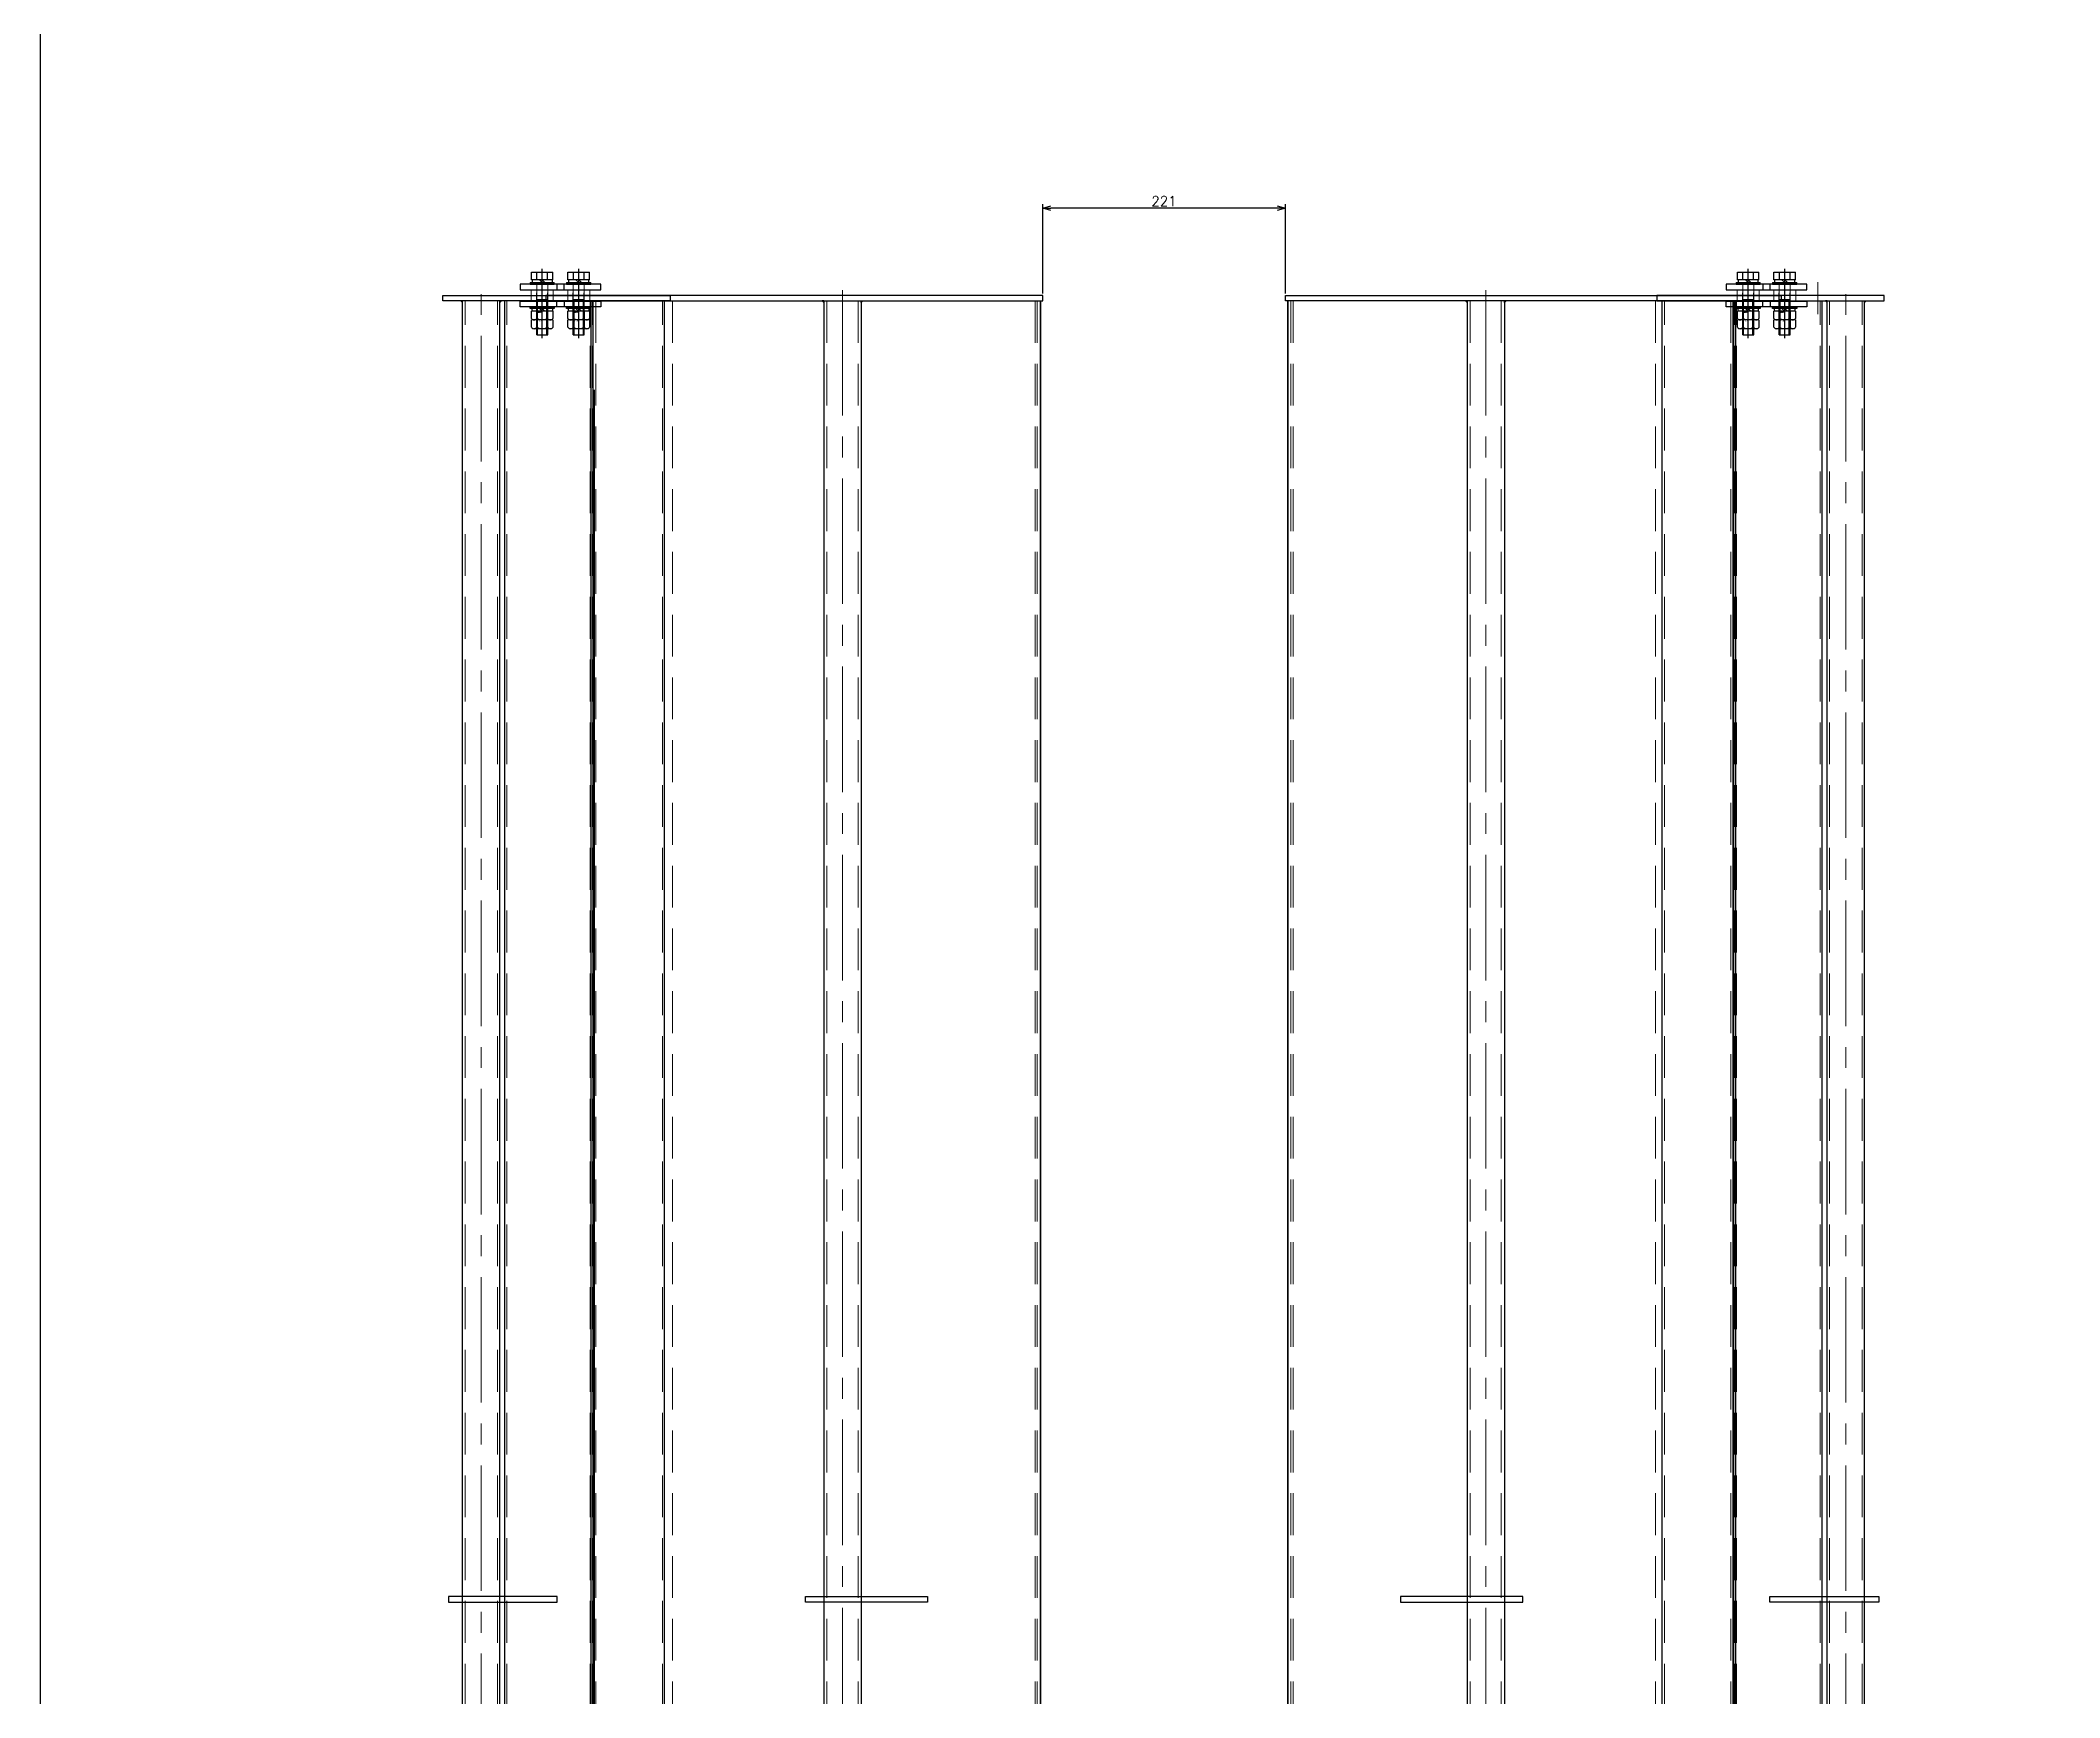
# Model space of a CAD drawing. Header units: millimetres. Extents: x -16130 to 36813, y -8099 to 27484.
# Drawn here: x 1041 to 2881, y -4766 to -3257 of the extents above; entities that cross this region are included whole.
import ezdxf

# ---------------------------------------------------------------- set-up
doc = ezdxf.new("R2010")
doc.units = ezdxf.units.MM
doc.header["$LTSCALE"] = 6
doc.header["$PDMODE"] = 99
doc.header["$PDSIZE"] = 1
doc.linetypes.add('CENTER2', pattern=[28.575, 19.05, -3.175, 3.175, -3.175])
doc.linetypes.add('HIDDEN', pattern=[9.525, 6.35, -3.175])
for name, color, linetype, lineweight in [('01_NORMAL', 7, 'Continuous', 25), ('04_HIDDEN', 2, 'HIDDEN', 13), ('05_CENTER', 4, 'CENTER2', 13), ('08_DIM', 3, 'Continuous', 13)]:
    doc.layers.add(name, color=color, linetype=linetype, lineweight=lineweight)
doc.layers.add('10_DRAFT', color=8, linetype='Continuous', lineweight=0, plot=False)
doc.styles.add('KANJI0', font='txt.shx', dxfattribs={"width": 0.9, "height": 30, "bigfont": 'bigfont'})
doc.styles.add('KSS_TXT', font='txt.shx', dxfattribs={"bigfont": 'extfont2.shx'})
doc.styles.add('KSS_TXT_L', font='txt.shx', dxfattribs={"height": 3, "bigfont": 'extfont2.shx'})
doc.dimstyles.new('KSS_DIM', dxfattribs={"dimtxt": 3, "dimasz": 2.5, "dimexe": 1.25, "dimexo": 0.625, "dimtad": 1, "dimdsep": 46, "dimtxsty": 'KSS_TXT', "dimblk": 'OPEN30', "dimcen": 0, "dimazin": 2, "dimtfac": 0.75, "dimtmove": 0, "dimatfit": 3, "dimldrblk": 'OPEN30', "dimfxl": 1, "dimtolj": 1, "dimarcsym": 0})

# ---------------------------------------------------------------- blocks, each defined once
blk = doc.blocks.new('NCLSS10-20-10.5a_1_1')
at = {"color": 0}
blk.add_lwpolyline([(-10, 0), (10, 0), (10, 10.5), (-10, 10.5)], close=True, dxfattribs=at)
at = {"layer": '04_HIDDEN', "color": 0}
for p, q in [((-5, 10.5), (-5, 0)), ((5, 10.5), (5, 0))]:
    blk.add_line(p, q, dxfattribs=at)
at = {"layer": '10_DRAFT'}
blk.add_line((0, 10.5), (0, 0), dxfattribs=at)
blk = doc.blocks.new('WSSS40-10-5a_1_1')
at = {"color": 0}
blk.add_lwpolyline([(-5, -20), (0, -20), (0, 20), (-5, 20)], close=True, dxfattribs=at)
at = {"layer": '04_HIDDEN', "color": 0}
for p, q in [((-5, 5), (0, 5)), ((-5, -5), (0, -5))]:
    blk.add_line(p, q, dxfattribs=at)
at = {"layer": '10_DRAFT'}
blk.add_line((-5, 0), (0, 0), dxfattribs=at)
blk = doc.blocks.new('M10Nu_1_1_1_1')
at = {"color": 0}
for p, q in [((-9.8, 0), (-9.8, 6.7)), ((-9.8, 0), (9.8, 0)), ((-7.4, 8), (7.4, 8)), ((-4.9, 0), (-4.9, 6.7)), ((4.9, 6.7), (4.9, 0)), ((9.8, 6.7), (9.8, 0))]:
    blk.add_line(p, q, dxfattribs=at)
at = {"color": 0, "linetype": 'CENTER2'}
blk.add_line((0, 8), (0, 0), dxfattribs=at)
at = {"color": 0}
for centre, radius, start, end in [((-7.4, 5.1), 2.94, 33.626, 146.374), ((0, -1.8), 9.8, 60, 120), ((7.4, 5.1), 2.94, 33.626, 146.374)]:
    blk.add_arc(centre, radius, start, end, dxfattribs=at)
at = {"layer": '10_DRAFT', "style": 'KANJI0', "width": 0.82}
blk.add_text('Ｍ１０', height=1.25, dxfattribs=at).set_placement((0.3, 0.1))
blk = doc.blocks.new('M10Nza_1_1_1_1')
at = {"color": 0}
for p, q in [((-9.8, 4), (-9.8, 10.7)), ((-9.8, 4), (9.8, 4)), ((-9.2, 1.5), (-9.2, 4)), ((-7.3, 12), (7.4, 12)), ((-4.9, 4), (-4.9, 10.7)), ((0, 1.5), (-2.5, 4)), ((0, 4), (2.5, 1.5)), ((4.9, 10.7), (4.9, 4)), ((9.2, 4), (9.2, 1.5)), ((9.8, 10.7), (9.8, 4))]:
    blk.add_line(p, q, dxfattribs=at)
at = {"color": 0, "linetype": 'CENTER2'}
blk.add_line((0, 12), (0, 0), dxfattribs=at)
at = {"color": 0}
blk.add_lwpolyline([(-11, 1.5), (11, 1.5), (11, 0), (-11, 0)], close=True, dxfattribs=at)
for centre, radius, start, end in [((-7.3, 9.1), 2.94, 33.626, 146.374), ((0, 2.2), 9.8, 60, 120), ((7.4, 9.1), 2.94, 33.626, 146.374)]:
    blk.add_arc(centre, radius, start, end, dxfattribs=at)
at = {"layer": '10_DRAFT', "style": 'KSS_TXT'}
blk.add_text('M10', height=1.25, dxfattribs=at).set_placement((0.3, 4.1))
blk = doc.blocks.new('A$C7C5040DC_1_1')
at = {"color": 0}
for p, q in [((-11, 1.5), (11, 1.5)), ((-11, 1.5), (-11, 0)), ((-11, 0), (11, 0)), ((-9.8, 11), (9.8, 11)), ((-9.8, 4), (-9.8, 11)), ((9.8, 4), (-9.8, 4)), ((-9.3, 4), (-9.3, 1.5)), ((-4.9, 4), (-4.9, 11)), ((0, 1.5), (-2.5, 4)), ((0, 4), (2.5, 1.5)), ((4.9, 4), (4.9, 11)), ((9.2, 1.5), (9.2, 4)), ((9.8, 4), (9.8, 11)), ((11, 0), (11, 1.5))]:
    blk.add_line(p, q, dxfattribs=at)
at = {"color": 0, "linetype": 'HIDDEN'}
for p, q in [((-5, -46), (-5, 0)), ((5, -46), (5, 0)), ((-5, -14), (5, -14)), ((-4.2, -46), (-4.2, -14)), ((4.2, -46), (4.2, -14)), ((-5, -46), (5, -46))]:
    blk.add_line(p, q, dxfattribs=at)
at = {"color": 0, "linetype": 'CENTER2'}
blk.add_line((0, -49), (0, 14), dxfattribs=at)
at = {"layer": '10_DRAFT', "style": 'KSS_TXT_L'}
blk.add_text('BT-M10x50L,SW,PW', height=0.3, dxfattribs=at).set_placement((5.2, 10.7))
blk = doc.blocks.new('A$C081513DE_1_1')
at = {"color": 0}
for p, q in [((5, 111.5), (2370, 111.5)), ((5, 46.3), (2370, 46.3)), ((5, 44.6), (2370, 44.6)), ((5, -34.2), (2370, -34.2)), ((5, -38.6), (2370, -38.6)), ((5, -72.6), (2370, -72.6))]:
    blk.add_line(p, q, dxfattribs=at)
for points in [[(2375, -90.6), (2375, 116.5), (2370, 116.5), (2370, -90.6)], [(1185, 13.6), (1190, 13.6), (1190, -85.6), (1185, -85.6)]]:
    blk.add_lwpolyline(points, close=True, dxfattribs=at)
at = {"color": 3}
for points in [[(2370, -38.6), (2370, -37.1), (2370, -37.1), (2368.5, -38.6)], [(2370, -72.6), (2370, -74.1), (2370, -74.1), (2368.5, -72.6)]]:
    blk.add_lwpolyline(points, close=True, dxfattribs=at)
at = {"layer": '04_HIDDEN'}
for p, q in [((5, 109.6), (2370, 109.6)), ((5, 45.8), (2370, 45.8)), ((5, 43.8), (2370, 43.8)), ((5, -32.2), (2370, -32.2)), ((5, -40.7), (2370, -40.7)), ((5, -70.4), (2370, -70.4))]:
    blk.add_line(p, q, dxfattribs=at)
at = {"layer": '05_CENTER'}
for p, q in [((2387, -30.2), (2358, -30.2)), ((-4.9, -55.6), (2390.8, -55.6))]:
    blk.add_line(p, q, dxfattribs=at)
blk = doc.blocks.new('_Open30')
at = {"color": 0, "linetype": 'ByBlock', "lineweight": -2}
for p, q in [((-1, 0.27), (0, 0)), ((0, 0), (-1, -0.27)), ((0, 0), (-1, 0))]:
    blk.add_line(p, q, dxfattribs=at)
blk = doc.blocks.new('*D1964')
at = {"layer": '08_DIM', "color": 0, "lineweight": -2, "transparency": 16777216}
for p, q in [((1954.3, -3487.6), (1954.3, -3406.2)), ((2167.8, -3409.9), (1961.8, -3409.9)), ((2175.3, -3487.6), (2175.3, -3406.2))]:
    blk.add_line(p, q, dxfattribs=at)
at = {"layer": 'Defpoints', "color": 0, "transparency": 16777216}
for p in [(1954.3, -3409.9), (1954.3, -3489.4), (2175.3, -3489.4)]:
    blk.add_point(p, dxfattribs=at)
at = {"layer": '08_DIM', "color": 0, "lineweight": -2, "transparency": 16777216, "xscale": 7.5, "yscale": 7.5, "zscale": 7.5, "rotation": 180}
blk.add_blockref('_Open30', (1954.3, -3409.9), dxfattribs=at)
at = {"layer": '08_DIM', "color": 0, "lineweight": -2, "transparency": 16777216, "xscale": 7.5, "yscale": 7.5, "zscale": 7.5}
blk.add_blockref('_Open30', (2175.3, -3409.9), dxfattribs=at)
at = {"layer": '08_DIM', "color": 0, "transparency": 16777216, "insert": (2064.8, -3403.5), "char_height": 9, "attachment_point": 5, "style": 'KSS_TXT'}
blk.add_mtext('\\A1;221', dxfattribs=at)
blk = doc.blocks.new('A$C54F2164A_1_1')
at = {"color": 0}
for p, q in [((2370, 419.6), (5, 419.6)), ((2370, 419.2), (5, 419.2)), ((2370, 256.1), (5, 256.1)), ((2370, 222.1), (5, 222.1)), ((2370, 13.9), (5, 13.9))]:
    blk.add_line(p, q, dxfattribs=at)
blk.add_lwpolyline([(2375, 421.5), (2375, -30), (2370, -30), (2370, 421.5)], close=True, dxfattribs=at)
blk.add_lwpolyline([(1185, 316.8), (1185, 205.4), (1190, 205.4), (1190, 316.8)], close=True)
at = {"color": 3}
for points in [[(2370, 256.1), (2370, 257.6), (2370, 257.6), (2368.5, 256.1)], [(2370, 222.1), (2370, 220.6), (2370, 220.6), (2368.5, 222.1)]]:
    blk.add_lwpolyline(points, close=True, dxfattribs=at)
at = {"layer": '04_HIDDEN'}
for p, q in [((2370, 416.6), (5, 416.6)), ((2370, 414.6), (5, 414.6)), ((2370, 253.3), (5, 253.3)), ((2370, 224.9), (5, 224.9)), ((2370, 84.4), (5, 84.4)), ((2370, 15.7), (5, 15.7))]:
    blk.add_line(p, q, dxfattribs=at)
at = {"layer": '05_CENTER'}
for p, q in [((2379.9, 239.1), (-15.8, 239.1)), ((2387, 0), (2358, 0))]:
    blk.add_line(p, q, dxfattribs=at)
blk = doc.blocks.new('A$C056027D9_1_1')
at = {"color": 0}
for p, q in [((223.2, 2370), (223.2, 5)), ((257.2, 2370), (257.2, 5)), ((420.2, 2370), (420.2, 5)), ((420.6, 2370), (420.6, 5))]:
    blk.add_line(p, q, dxfattribs=at)
blk.add_lwpolyline([(422.6, 2375), (-30, 2375), (-30, 2370), (422.6, 2370)], close=True, dxfattribs=at)
at = {"color": 3}
for points in [[(223.2, 2370), (221.7, 2370), (221.7, 2370), (223.2, 2368.5)], [(257.2, 2370), (258.7, 2370), (258.7, 2370), (257.2, 2368.5)]]:
    blk.add_lwpolyline(points, close=True, dxfattribs=at)
blk.add_lwpolyline([(317.8, 1185), (206.5, 1185), (206.5, 1190), (317.8, 1190)], close=True)
at = {"layer": '04_HIDDEN'}
for p, q in [((15.7, 2370), (15.7, 5)), ((85.5, 2370), (85.5, 5)), ((226, 2370), (226, 5)), ((254.4, 2370), (254.4, 5)), ((415.6, 2370), (415.6, 5)), ((417.6, 2370), (417.6, 5))]:
    blk.add_line(p, q, dxfattribs=at)
at = {"layer": '05_CENTER'}
for p, q in [((0, 2387), (0, 2358)), ((240.2, 2379.9), (240.2, -15.8))]:
    blk.add_line(p, q, dxfattribs=at)
blk = doc.blocks.new('A$C6809BD2C_1_1')
at = {"color": 0}
for p, q in [((-72.5, 5), (-72.5, 2370)), ((-38.5, 5), (-38.5, 2370)), ((-34.2, 5), (-34.2, 2370)), ((44.6, 5), (44.6, 2370)), ((46.3, 5), (46.3, 2370)), ((111.5, 5), (111.5, 2370))]:
    blk.add_line(p, q, dxfattribs=at)
for points in [[(-90.5, 2375), (116.5, 2375), (116.5, 2370), (-90.5, 2370)], [(13.7, 1185), (13.7, 1190), (-85.5, 1190), (-85.5, 1185)]]:
    blk.add_lwpolyline(points, close=True, dxfattribs=at)
at = {"color": 3}
for points in [[(-72.5, 2370), (-74, 2370), (-74, 2370), (-72.5, 2368.5)], [(-38.5, 2370), (-37, 2370), (-37, 2370), (-38.5, 2368.5)]]:
    blk.add_lwpolyline(points, close=True, dxfattribs=at)
at = {"layer": '04_HIDDEN'}
for p, q in [((-70.3, 5), (-70.3, 2370)), ((-40.6, 5), (-40.6, 2370)), ((-32.2, 5), (-32.2, 2370)), ((43.8, 5), (43.8, 2370)), ((45.8, 5), (45.8, 2370)), ((109.6, 5), (109.6, 2370))]:
    blk.add_line(p, q, dxfattribs=at)
at = {"layer": '05_CENTER'}
for p, q in [((-55.5, -4.9), (-55.5, 2390.8)), ((0, 2387), (0, 2358))]:
    blk.add_line(p, q, dxfattribs=at)

msp = doc.modelspace()

# ---------------------------------------------------------------- linework, layer by layer
at = {"color": 0}
msp.add_line((1545.66182, -3575.44453), (1545.66182, -5859.44453), dxfattribs=at)
at = {"color": 2}
msp.add_lwpolyline([(1041.39534, -1221.80001), (9149.08984, -1221.80001), (9149.08984, -6275.67349), (1041.39534, -6275.67349)], close=True, dxfattribs=at)

# ---------------------------------------------------------------- block references
for name, p in [('A$C7C5040DC_1_1', (1498.48224, -3479.19453)), ('A$C7C5040DC_1_1', (1531.73114, -3479.19453)), ('A$C7C5040DC_1_1', (2596.89114, -3479.19453)), ('A$C7C5040DC_1_1', (2630.13564, -3479.19453)), ('A$C056027D9_1_1', (1531.73111, -5864.44453))]:
    msp.add_blockref(name, p)
for name, p, rotation in [('A$C081513DE_1_1', (2630.13561, -5864.44453), 90), ('A$C54F2164A_1_1', (2596.89111, -5864.44453), 90), ('M10Nza_1_1_1_1', (1498.48221, -3499.69453), 180), ('M10Nu_1_1_1_1', (1498.48221, -3511.69453), 180), ('M10Nza_1_1_1_1', (1531.73111, -3499.69453), 180), ('M10Nu_1_1_1_1', (1531.73111, -3511.69453), 180), ('M10Nza_1_1_1_1', (2596.89111, -3499.69453), 180), ('M10Nu_1_1_1_1', (2596.89111, -3511.69453), 180), ('M10Nza_1_1_1_1', (2630.13561, -3499.69453), 180), ('M10Nu_1_1_1_1', (2630.13561, -3511.69453), 180)]:
    msp.add_blockref(name, p, dxfattribs=dict(rotation=rotation))
at = {"color": 4, "rotation": 270}
for p in [(1498.48221, -3484.19453), (1531.73111, -3484.19453), (2596.89111, -3484.19453), (2630.13561, -3484.19453)]:
    msp.add_blockref('WSSS40-10-5a_1_1', p, dxfattribs=at)
at = {"color": 4, "xscale": -1, "rotation": 270}
for p in [(1498.48221, -3494.69453), (1531.73111, -3494.69453), (2596.89111, -3494.69453), (2630.13561, -3494.69453)]:
    msp.add_blockref('WSSS40-10-5a_1_1', p, dxfattribs=at)
at = {"layer": '01_NORMAL'}
msp.add_blockref('A$C6809BD2C_1_1', (1498.48221, -5864.44453), dxfattribs=at)
at = {"layer": '04_HIDDEN', "color": 4}
for p in [(1498.48221, -3494.69453), (1531.73111, -3494.69453), (2596.89111, -3494.69453), (2630.13561, -3494.69453)]:
    msp.add_blockref('NCLSS10-20-10.5a_1_1', p, dxfattribs=at)

# ---------------------------------------------------------------- dimensions: what is measured, and where the dimension line sits
at = {"layer": '08_DIM'}
dim = msp.add_linear_dim(base=(1954.34564, -3409.92474), p1=(2175.34564, -3489.44453), p2=(1954.34564, -3489.44453), dimstyle='KSS_DIM', override={"dimscale": 3}, dxfattribs=at)
dim.commit()
dim.dimension.update_dxf_attribs({"geometry": '*D1964', "text_midpoint": (2064.84564, -3403.54974)})

doc.saveas('drawing.dxf')
